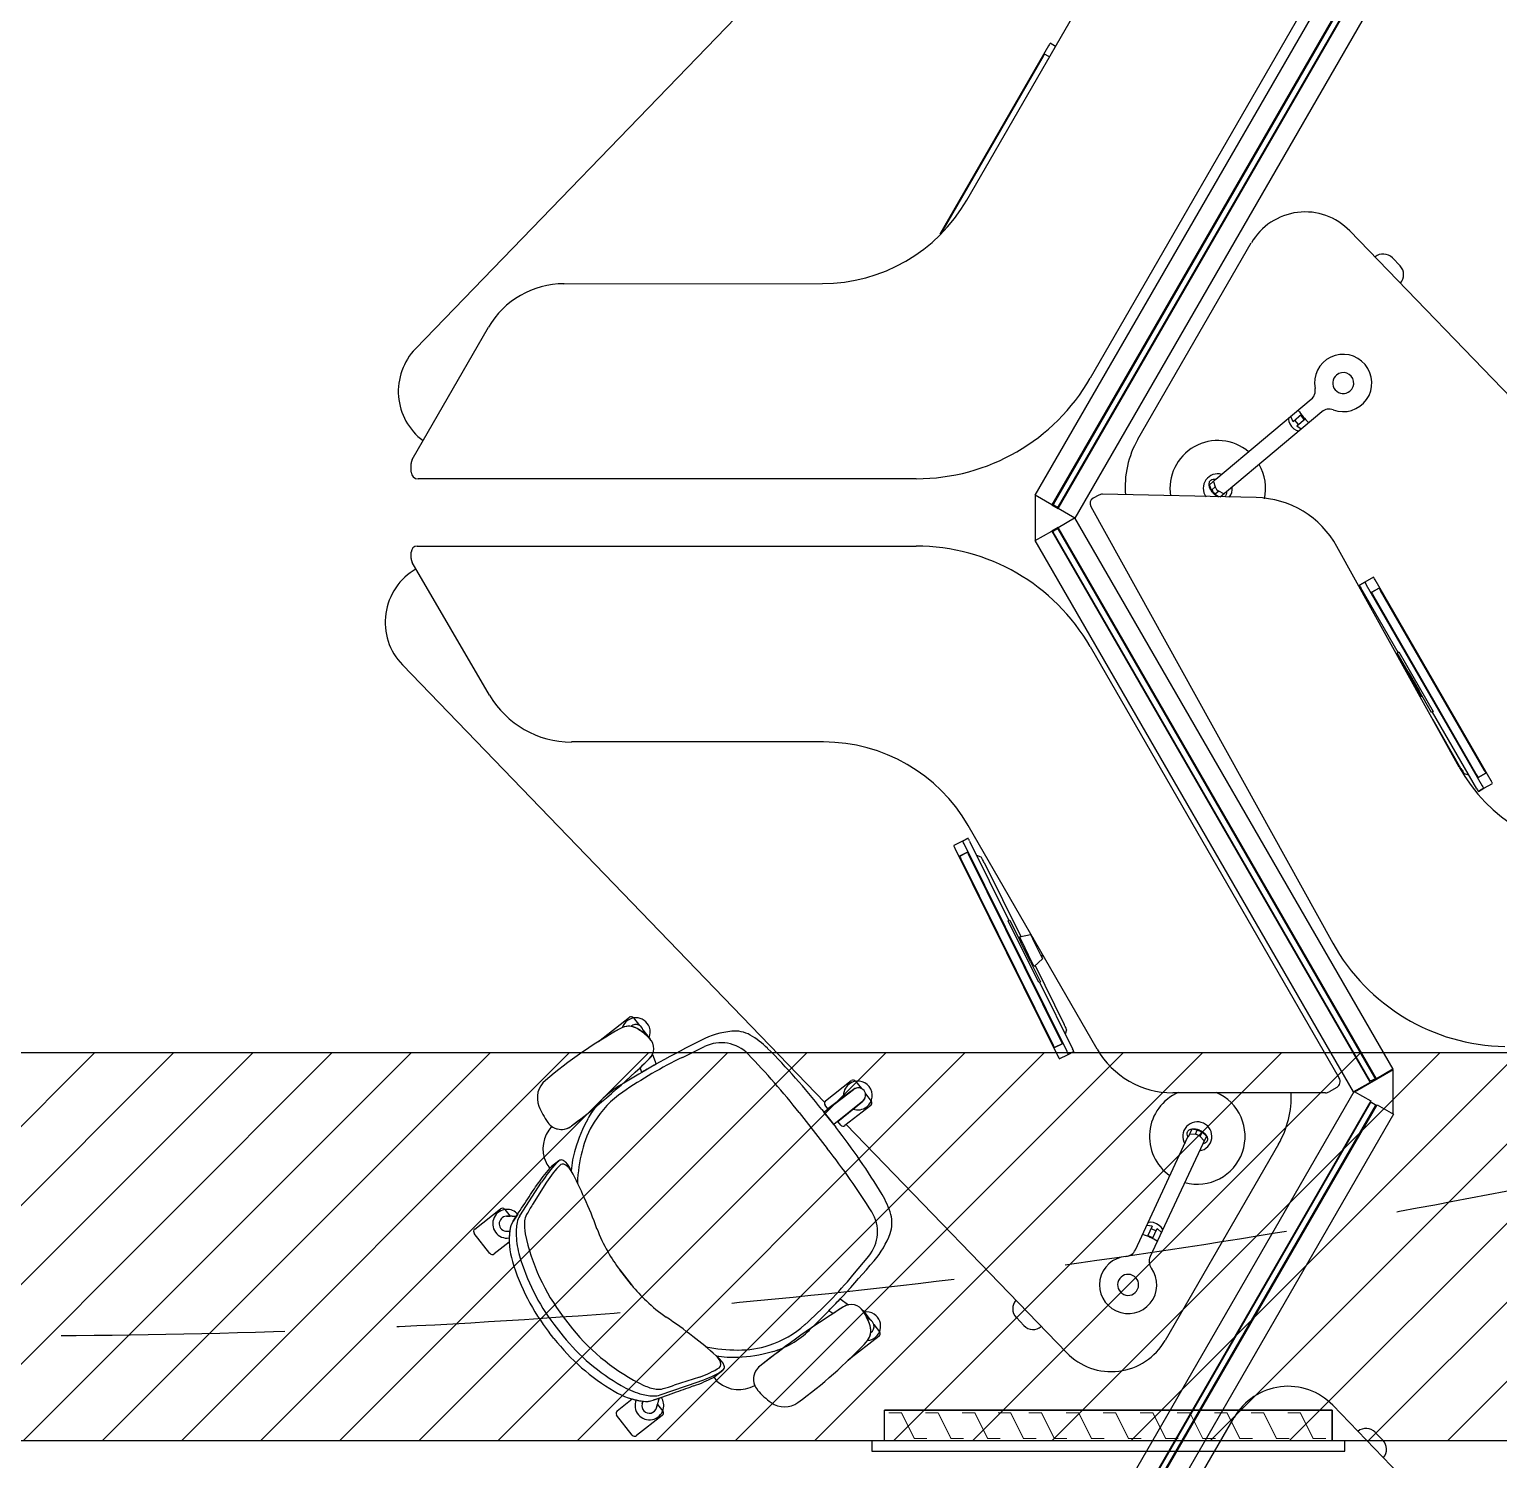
# Model space of a CAD drawing. Header units: millimetres. Extents: x 148480 to 578986, y 39883 to 155062.
# Drawn here: x 227380 to 229842, y 64283 to 66680 of the extents above; entities that cross this region are included whole.
import ezdxf

# ---------------------------------------------------------------- set-up
doc = ezdxf.new("R2010")
doc.units = ezdxf.units.MM
doc.linetypes.add('HIDDEN', pattern=[0.375, 0.25, -0.125])
for name, color, linetype in [('Flooring', 44, 'Continuous'), ('I - MODULAR', 44, 'Continuous'), ('Layer4', 6, 'Continuous'), ('M-HVAC ELLIPTICAL DUCT', 6, 'Continuous'), ('M-HVAC-GRIL', 6, 'Continuous'), ('M-HVAC-INSULATION', 8, 'Continuous'), ('M-HVAC-SUPP', 4, 'Continuous')]:
    doc.layers.add(name, color=color, linetype=linetype)
doc.layers.add('KDBS-SIDE THROW GRILLE', color=1, linetype='Continuous', lineweight=18)
doc.layers.add('M HVAC GRILLE', color=6, linetype='Continuous', lineweight=13)

# ---------------------------------------------------------------- blocks, each defined once
blk = doc.blocks.new('GFC1')
at = {"layer": 'Flooring', "color": 8, "linetype": 'HIDDEN', "ltscale": 1500}
blk.add_arc((300007.7, 78255.1), 12777.8, 229.90697, 79.60318, dxfattribs=at)
at = {"layer": 'I - MODULAR', "color": 8}
for p, q in [((301698.2, 66885), (302231.6, 67808.8)), ((302207.9, 67805.4), (301790.2, 67081.1)), ((301290.9, 67783.9), (300659.9, 67130.6)), ((302259.2, 67792.9), (301725.8, 66869)), ((302259.2, 67792.9), (301725.8, 66869)), ((301728.5, 66870.8), (302259, 67789.7)), ((302259, 67789.7), (301728.5, 66870.8)), ((301736.5, 66862.8), (302269.9, 67786.7)), ((301736.5, 66862.8), (302269.9, 67786.7)), ((302267.3, 67784.9), (301736.7, 66866)), ((302267.3, 67784.9), (301736.7, 66866)), ((302297.6, 67770.7), (301764.2, 66846.9)), ((301583.3, 67379.6), (301794.5, 67745.6)), ((301720.3, 67638.1), (301538.3, 67322.6)), ((301721.8, 67619.7), (301713.8, 67624.3)), ((301713.9, 67624.3), (301721.8, 67619.7)), ((301732, 67637.3), (301723.1, 67642.4)), ((301711.1, 67620), (301540.9, 67325)), ((301540.9, 67325), (301711.1, 67620)), ((302225.2, 67328.1), (303337.9, 66175.9)), ((301870.1, 66979), (302060.1, 67307.8)), ((302296.4, 67282.8), (302309.3, 67269.4)), ((300908.5, 67239.6), (301341.4, 67239.8)), ((300654.3, 66944.9), (300782.1, 67166.5)), ((302000.8, 66911.9), (302160.5, 67045.9)), ((302178.3, 67025), (302018.3, 66890.8)), ((302130, 67008.4), (302126.3, 67017.1)), ((302144.1, 67020.3), (302130, 67008.4)), ((302139, 67003.8), (302133, 67010.9)), ((302136.1, 67001.3), (302150.1, 67013.1)), ((302148.9, 67012.1), (302143, 67019.3)), ((302136.1, 67001.3), (302143.7, 66996.4)), ((300652.6, 66923.8), (300652.6, 66938.6)), ((301498.8, 66912.7), (300664, 66912.4)), ((301989.8, 66902.5), (302000.9, 66911.9)), ((301996.5, 66908.1), (301999.6, 66899)), ((301725.8, 66869), (301698.2, 66885)), ((301698.2, 66885), (301698.2, 66809.3)), ((301804.5, 66885.2), (301795.1, 66880)), ((302068.2, 66881.1), (301811, 66886.8)), ((301993.6, 66893.9), (301989.8, 66902.5)), ((301999.6, 66899), (301993.6, 66893.9)), ((302005.4, 66892.1), (301999.4, 66887)), ((301999.4, 66887), (302006.3, 66882.5)), ((302013.8, 66887.4), (302005.4, 66892.1)), ((302007.9, 66882.4), (302018.3, 66891.2)), ((301736.5, 66862.8), (301725.8, 66869)), ((301725.8, 66869), (301736.5, 66862.8)), ((301729.1, 66868.6), (301728.5, 66870.8)), ((301729.1, 66868.6), (301728.5, 66870.8)), ((301734.5, 66865.4), (301729.1, 66868.6)), ((301734.5, 66865.4), (301729.1, 66868.6)), ((301736.7, 66866), (301734.5, 66865.4)), ((301736.7, 66866), (301734.5, 66865.4)), ((301764.2, 66846.9), (301736.5, 66862.8)), ((301791.1, 66866.2), (302196.4, 66134.8)), ((301736.3, 66831.3), (301763.9, 66847.3)), ((301763.9, 66847.3), (302297.3, 65923.4)), ((301697.9, 66809.2), (301725.6, 66825.1)), ((302231.3, 65885.3), (301697.9, 66809.2)), ((301725.6, 66825.1), (302259, 65901.3)), ((301725.6, 66825.1), (302259, 65901.3)), ((301736.5, 66830.9), (301725.8, 66824.7)), ((301725.8, 66824.7), (301736.5, 66830.9)), ((301728.2, 66823.4), (301728.8, 66825.5)), ((301728.2, 66823.4), (301728.8, 66825.5)), ((302258.8, 65904.4), (301728.2, 66823.4)), ((302258.8, 65904.4), (301728.2, 66823.4)), ((301728.8, 66825.5), (301734.3, 66828.7)), ((301728.8, 66825.5), (301734.3, 66828.7)), ((301734.3, 66828.7), (301736.5, 66828.1)), ((301734.3, 66828.7), (301736.5, 66828.1)), ((302269.7, 65907.4), (301736.3, 66831.3)), ((302269.7, 65907.4), (301736.3, 66831.3)), ((301736.5, 66828.1), (302267, 65909.2)), ((302267, 65909.2), (301736.5, 66828.1)), ((300652.5, 66779.1), (300652.5, 66789.8)), ((300662.7, 66800), (301498.8, 66799.9)), ((302408.3, 66429.7), (302203.5, 66799.3)), ((300783.9, 66550.4), (300654.2, 66772.7)), ((302250.4, 66739.5), (302241.4, 66734.3)), ((302241.4, 66734.3), (302250.4, 66739.5)), ((302264.8, 66747.8), (302250.4, 66739.5)), ((302252.7, 66735), (302446.9, 66398.4)), ((302461.7, 66406.9), (302267.6, 66743.6)), ((302306.1, 66621.8), (302243.7, 66729.8)), ((302274.1, 66729.7), (302261.4, 66722.4)), ((302261.5, 66722.5), (302274, 66729.7)), ((302262.9, 66719.5), (302438.2, 66415.5)), ((302437.6, 66416.5), (302263.8, 66717.9)), ((302450.7, 66424), (302276.8, 66725.4)), ((302276.8, 66725.4), (302450.7, 66424)), ((302256.7, 66703.3), (302257.4, 66706.1)), ((301790.2, 66631.6), (302207.5, 65908.6)), ((302304.6, 66620.9), (302307.3, 66622.5)), ((302323, 66589), (302304.6, 66620.9)), ((302307.3, 66622.5), (302364.9, 66522.6)), ((301345.8, 65867.6), (300637.8, 66600.8)), ((302316.9, 66596), (302321.4, 66588.1)), ((302321.4, 66588.1), (302323, 66589)), ((302321.4, 66588.1), (302339.7, 66556.5)), ((302323, 66589), (302341.2, 66557.4)), ((302341.2, 66557.4), (302339.7, 66556.5)), ((302339.7, 66556.5), (302344.6, 66548)), ((302362.2, 66521), (302341.2, 66557.4)), ((302344.6, 66548), (302343, 66547.6)), ((302364.9, 66522.6), (302362.2, 66521)), ((302437.9, 66393.2), (302363.7, 66521.9)), ((302411.4, 66427.5), (302364.5, 66508.9)), ((301343.5, 66471.7), (300921, 66471.7)), ((302416.8, 66419.1), (302424.2, 66416.9)), ((302440.4, 66412.2), (302453, 66419.5)), ((302453, 66419.5), (302440.4, 66412.2)), ((302440.7, 66388.9), (302449.6, 66394.1)), ((302449.6, 66394.1), (302440.7, 66388.9)), ((302449.6, 66394.1), (302464, 66402.4)), ((301801.9, 65957), (301585.5, 66331.9)), ((301576.4, 66305.7), (301561.5, 66298.3)), ((301563.5, 66293.6), (301736, 65945.3)), ((301585.7, 66310.3), (301576.4, 66305.7)), ((301576.4, 66305.7), (301585.7, 66310.3)), ((301751.3, 65953), (301578.9, 66301.2)), ((301588.2, 66305.8), (301654.1, 66172.7)), ((301584.5, 66287), (301571.4, 66280.5)), ((301571.5, 66280.5), (301584.4, 66287)), ((301573.5, 66275.9), (301727.9, 65964)), ((301727.9, 65964), (301573.5, 66275.9)), ((301586.2, 66286.4), (301584.5, 66287)), ((301742.1, 65969.1), (301586.4, 66283.5)), ((301586.9, 66282.5), (301741.3, 65970.7)), ((301607.5, 66278.6), (301600.3, 66281.3)), ((301612.4, 66269.8), (301673.8, 66145.9)), ((301652.8, 66172.1), (301655.6, 66173.4)), ((301704, 66068.7), (301652.8, 66172.1)), ((301655.6, 66173.4), (301674.2, 66135.8)), ((301671.5, 66145.4), (301690.4, 66149.1)), ((301675.9, 66136.6), (301671.5, 66145.4)), ((301690.4, 66149.1), (301694.2, 66141.4)), ((301674.2, 66135.8), (301675.9, 66136.6)), ((301690.4, 66103.1), (301674.2, 66135.8)), ((301692, 66103.9), (301675.9, 66136.6)), ((301707, 66115.6), (301694.2, 66141.4)), ((301692, 66103.9), (301690.4, 66103.1)), ((301690.4, 66103.1), (301706.8, 66070.1)), ((301696.1, 66095.7), (301692, 66103.9)), ((301710.4, 66108.5), (301696.1, 66095.7)), ((301697.9, 66097.3), (301746.7, 65998.6)), ((301707, 66115.6), (301710.4, 66108.5)), ((301706.8, 66070.1), (301704, 66068.7)), ((301705.2, 66069.3), (301760.6, 65957.6)), ((300966.3, 65969.8), (301018, 66010.4)), ((301025.1, 66009.5), (301035, 65996.9)), ((301040.8, 65989.5), (301053, 65973.9)), ((301040.8, 65989.5), (301042.7, 65983.4)), ((301750.7, 65989.4), (301748.4, 65982.1)), ((301056.6, 65948), (301063, 65931.9)), ((301106.8, 65943.3), (301143.9, 65961.4)), ((301730.3, 65959.6), (301743.4, 65966.1)), ((301743.4, 65966), (301730.4, 65959.6)), ((301738.4, 65940.9), (301753.3, 65948.3)), ((301744, 65967.8), (301743.5, 65966.1)), ((301753.3, 65948.3), (301762.6, 65952.9)), ((301762.6, 65952.9), (301753.3, 65948.3)), ((301039, 65918.2), (301036.3, 65926.3)), ((302233.1, 65885.8), (302297.6, 65923)), ((302297.6, 65923), (302233.1, 65885.8)), ((302297.3, 65923.4), (302269.7, 65907.4)), ((302297.6, 65848.5), (302297.6, 65923)), ((301346.7, 65870.4), (301389.9, 65904.3)), ((301397.1, 65903.4), (301406.7, 65891.1)), ((302259, 65901.3), (302231.3, 65885.3)), ((302261, 65903.9), (302258.8, 65904.4)), ((302261, 65903.9), (302258.8, 65904.4)), ((302266.4, 65907), (302261, 65903.9)), ((302261, 65903.9), (302266.4, 65907)), ((302267, 65909.2), (302266.4, 65907)), ((302267, 65909.2), (302266.4, 65907)), ((301343.9, 65851.7), (301393.7, 65889.6)), ((301393.7, 65889.6), (301350.8, 65857)), ((301350.8, 65857), (301393.7, 65889.6)), ((301393.7, 65889.6), (301377, 65876.9)), ((301413.7, 65882.2), (301423.3, 65869.9)), ((301699, 64962.3), (302232.4, 65886.2)), ((302184.2, 65883.9), (301928.4, 65884)), ((302203.4, 65893), (302190.5, 65885.6)), ((302231.2, 65885.5), (302231.6, 65884.9)), ((302231.6, 65884.7), (302231.2, 65884.1)), ((302232.4, 65886.2), (302260.1, 65870.2)), ((301302.6, 65850.7), (301349.6, 65790.8)), ((301340.4, 65856.1), (301363.9, 65826.1)), ((301360.4, 65830.6), (301343.9, 65851.7)), ((301350.8, 65857), (301345.9, 65863.3)), ((301409.1, 65869.9), (301360.4, 65830.6)), ((301367.2, 65836.1), (301409.1, 65869.9)), ((301367.2, 65836.1), (301409.1, 65869.9)), ((301422.5, 65862.8), (301379.2, 65828.9)), ((301392.8, 65856.7), (301409.1, 65869.9)), ((302260.1, 65870.2), (301726.7, 64946.3)), ((302260.1, 65870.2), (301726.7, 64946.3)), ((301729.3, 64948.1), (302259.9, 65867)), ((301729.3, 64948.1), (302259.9, 65867)), ((301737.3, 64940.2), (302270.7, 65864)), ((301737.3, 64940.2), (302270.7, 65864)), ((301737.6, 64943.3), (302268.1, 65862.3)), ((302268.1, 65862.2), (301737.6, 64943.3)), ((302261.5, 65867.4), (302259.2, 65868.7)), ((302259.3, 65868.9), (302261.7, 65867.5)), ((302259.9, 65867), (302262, 65867.6)), ((302259.9, 65867), (302262, 65867.6)), ((302262, 65867.6), (302267.5, 65864.4)), ((302262, 65867.6), (302267.5, 65864.4)), ((302267.5, 65864.4), (302268.1, 65862.2)), ((302267.5, 65864.4), (302268.1, 65862.3)), ((302267.6, 65864.1), (302270, 65862.7)), ((302269.9, 65862.5), (302267.7, 65863.9)), ((302270.7, 65864), (302298.4, 65848.1)), ((301372.1, 65829.8), (301367.2, 65836.1)), ((301750.5, 65448.6), (301381.5, 65830.7)), ((302298.4, 65848.1), (301765, 64924.2)), ((301865.8, 65620.8), (301954, 65810.1)), ((301960.3, 65822.9), (301954.2, 65809.8)), ((301956.7, 65815.1), (301966.3, 65814.4)), ((301969.6, 65821.5), (301960.3, 65822.9)), ((301966.3, 65814.4), (301969.6, 65821.5)), ((301974.5, 65810.6), (301977.8, 65817.7)), ((301981.2, 65803.7), (301974.5, 65810.6)), ((301977.8, 65817.7), (301984.8, 65811.5)), ((301984.8, 65811.5), (301978.7, 65798.4)), ((301978.9, 65798.4), (301890.8, 65609.5)), ((302105.6, 65797.7), (301915.5, 65468.8)), ((300900, 65770), (300887.8, 65760.4)), ((300887.8, 65760.4), (300900, 65770)), ((300834.6, 65677.6), (300871.1, 65734.2)), ((300879.3, 65734.4), (300855.8, 65696.7)), ((300759, 65655.6), (300802.1, 65689.4)), ((300809.3, 65688.5), (300818.2, 65677.1)), ((300812.1, 65677), (300818.1, 65677.2)), ((300828.8, 65677.3), (300823.2, 65668.6)), ((300831, 65680.6), (300828.8, 65677.3)), ((300813, 65652), (300817.5, 65652.2)), ((301894, 65660.2), (301885, 65661.4)), ((301894, 65660.2), (301886.3, 65643.5)), ((301892.4, 65656.7), (301900.9, 65652.8)), ((301894.7, 65639.6), (301902.5, 65656.3)), ((301902.5, 65656.3), (301909.5, 65650)), ((300784.3, 65614.9), (300758.1, 65648.4)), ((300816.8, 65633.9), (300791.5, 65614.1)), ((301886.9, 65644.9), (301895.4, 65641)), ((301392.6, 65578.5), (301419.1, 65610.2)), ((301002.1, 65587.2), (301021.8, 65562)), ((301021.8, 65562), (301002.1, 65587.2)), ((301371.1, 65538.7), (301385.1, 65528.6)), ((300907.1, 65508.6), (300922.8, 65488.6)), ((301359.2, 65514.1), (301352.1, 65518.7)), ((301409.5, 65518.9), (301421.7, 65503.3)), ((301421.7, 65503.3), (301416.3, 65506.7)), ((301679.2, 65493.9), (301666.4, 65507.2)), ((300891.7, 65472.3), (300883.8, 65482.3)), ((300891.3, 65496.2), (300907, 65476.2)), ((301427.5, 65495.9), (301437.4, 65483.3)), ((301436.5, 65476.2), (301384.8, 65435.7)), ((301135.4, 65407.6), (301093.1, 65393.8)), ((301162.6, 65409.6), (301174.9, 65419.2)), ((301174.9, 65419.2), (301162.6, 65409.6)), ((301069.6, 65377.8), (301133.2, 65399.6)), ((300997.5, 65351.1), (301022.9, 65370.9)), ((301039.5, 65362.9), (301040.8, 65367.2)), ((301058.1, 65368.8), (301067.9, 65372.2)), ((301063.5, 65356), (301065.1, 65361.9)), ((301065.1, 65361.9), (301074.1, 65350.5)), ((301067.9, 65372.2), (301071.6, 65373.5)), ((302196.5, 65360.3), (302620.3, 64921.4)), ((301022.9, 65310.5), (300996.7, 65343.9)), ((301073.2, 65343.4), (301030, 65309.6)), ((301841.4, 65011.2), (302031.4, 65340.1)), ((302267.7, 65315), (302280.6, 65301.7))]:
    blk.add_line(p, q, dxfattribs=at)
for centre, radius, start, end in [((301341.3, 67519.2), 279.4, 270.025, 330.025), ((302150.3, 67255.7), 104.1, 44, 149.9751), ((302281, 67267.9), 21.4, 44, 129.7122), ((302293.9, 67254.6), 21.4, 318.2878, 44), ((300908.6, 67093.5), 146.1, 90.025, 150.025), ((300733.8, 67059.2), 102.9, 135.9899, 233.3376), ((302214, 67073.2), 48, 249.5027, 190.9552), ((301498.7, 67249.3), 336.5, 270.025, 330.025), ((302214.1, 67073.1), 17.6, 130, 310), ((302214.1, 67073.1), 17.6, 310, 130), ((302148.2, 67060.5), 19.1, 310, 10.9552), ((302272.3, 67121.9), 163.6, 215.2821, 224.7179), ((302190.6, 67010.4), 19.1, 69.5027, 130), ((302007.5, 66899.5), 158.8, 149.9751, 184.9816), ((302003.9, 66896.7), 80.1, 49.8086, 189.0285), ((300665.3, 66938.6), 12.7, 150.025, 180.025), ((302003.9, 66896.7), 80.1, 347.1954, 30.0682), ((300664, 66923.8), 11.4, 180.025, 270.025), ((302003.9, 66896.7), 24.4, 74.0116, 215.1565), ((301810.7, 66874.1), 12.7, 88.7318, 118.9949), ((302003.9, 66896.7), 9.73, 192.4037, 247.5963), ((302011.6, 66903.2), 12.7, 199.2527, 240.7473), ((302003.9, 66896.7), 24.4, 322.1784, 5.5062), ((301800, 66871.1), 10.2, 118.9949, 208.9949), ((302064.7, 66722.4), 158.8, 28.9949, 88.7318), ((300662.7, 66789.8), 10.2, 89.9949, 179.9949), ((301498.7, 66463.4), 336.5, 29.9949, 89.9949), ((300711.8, 66672.3), 102.9, 119.7757, 224), ((300665.2, 66779.1), 12.7, 179.9949, 210.2581), ((300921, 66630.4), 158.8, 210.2581, 269.9949), ((301343.5, 66192.3), 279.4, 29.9949, 89.9949), ((302652.7, 66565.2), 279.4, 208.9949, 268.9949), ((301697.6, 66143.1), 3.81, 161.3432, 206.3432), ((302490.8, 66298), 336.5, 208.9949, 268.9949), ((301710.4, 66117.3), 3.81, 206.3432, 281.3432), ((301029, 65985.5), 24.1, 20.0803, 161.0063), ((301021.1, 66006.4), 5.08, 38.0803, 128.0803), ((301028.8, 65986.1), 12.5, 60.195, 132.8337), ((301028.8, 65986.1), 12.5, 15.9656, 60.195), ((301028.8, 65986.1), 12.5, 15.9656, 60.195), ((301402.5, 65280.8), 815.5, 119.3195, 130.0817), ((301402.5, 65280.8), 815.5, 119.3195, 122.3384), ((301916, 64415), 1740.3, 116.5293, 121.7555), ((301016.8, 65967.5), 27.9, 59.08, 119.3195), ((301016.8, 65967.5), 27.9, 59.08, 119.3195), ((301016.8, 65967.5), 27.9, 59.08, 112.342), ((300979, 65904.3), 101.6, 44.8075, 59.08), ((300979, 65904.3), 101.6, 43.2329, 59.08), ((300979, 65904.3), 101.6, 44.0134, 59.08), ((301029, 65985.5), 24.1, 336.5132, 20.0803), ((301034.7, 65958.1), 24.1, 314.1835, 44.0134), ((301206.3, 65836.6), 151.5, 96.3798, 116.5293), ((301195.2, 65936.6), 50.8, 60.0929, 96.3798), ((301150.4, 65858.9), 140.5, 45.1037, 60.0929), ((301034.7, 65958.1), 24.1, 314.1835, 335.0812), ((301171.7, 65904.3), 63.5, 44.1548, 115.9515), ((300338.6, 65095.4), 1224.6, 38.0803, 44.1548), ((300461.8, 65167.7), 1116.2, 38.0803, 45.1037), ((301928.4, 66030), 146.1, 209.9949, 269.9949), ((300025.1, 66996.9), 1472.6, 307.4818, 314.1835), ((301443.2, 65252), 768.8, 115.9515, 124.5806), ((300025.1, 66996.9), 1472.6, 313.3655, 314.1835), ((301916, 64415), 1740.3, 119.3516, 120.2606), ((300901.9, 65875.6), 38.1, 130.0817, 201.9255), ((301400.9, 65879.4), 24.1, 128.0803, 185.9739), ((301400.9, 65879.4), 24.1, 308.0803, 128.0803), ((301393.1, 65900.3), 5.08, 38.0803, 128.0803), ((302197.6, 65902.9), 11.4, 299.9949, 29.9949), ((301077.4, 65769.9), 147, 121.7555, 150.983), ((301103.1, 65745.4), 169.6, 124.5806, 148.1533), ((301401.4, 65879.8), 12.5, 308.0803, 128.0803), ((301401.4, 65879.8), 12.5, 308.0803, 128.0803), ((301401.4, 65879.8), 12.5, 64.793, 128.0803), ((301401.5, 65879.4), 12.8, 65.6407, 127.2326), ((301401.4, 65879.8), 12.5, 308.0803, 11.3676), ((301401.1, 65879.9), 12.8, 308.928, 10.5199), ((301969.6, 65810.8), 80.1, 113.404, 235.0682), ((301969.6, 65810.8), 80.1, 254.8086, 66.828), ((301968.1, 65877.1), 158.8, 329.9751, 2.4916), ((302184.2, 65896.6), 12.7, 269.9949, 299.9949), ((300987.5, 65910.1), 130.3, 201.9255, 215.6167), ((300025.1, 66996.9), 1472.6, 307.4818, 309.4894), ((301077.4, 65769.9), 147, 141.9861, 150.983), ((301349.9, 65866.4), 5.08, 128.0803, 218.0803), ((301400.9, 65879.4), 24.1, 250.1866, 308.0803), ((301419.3, 65866.8), 5.08, 308.0803, 38.0803), ((300928, 65790.4), 54.7, 136.9374, 205.1137), ((300904.3, 65850.4), 27.9, 215.6167, 307.4818), ((300904.3, 65850.4), 27.9, 234.4212, 307.4818), ((301172.4, 65717.2), 255.5, 150.983, 163.6403), ((301172.4, 65717.2), 255.5, 150.983, 163.6403), ((301099.3, 65747.7), 165.1, 148.1533, 166.4634), ((300485.3, 65137.7), 1116.2, 31.0568, 38.0803), ((301376.1, 65832.9), 5.08, 218.0803, 308.0803), ((301969.6, 65810.8), 24.4, 279.0116, 210.5062), ((301965.3, 65801.7), 12.7, 44.2527, 85.7473), ((301969.6, 65810.8), 9.73, 37.4037, 92.5963), ((301089.2, 65741.6), 168.9, 163.6403, 176.0778), ((301089.2, 65741.6), 168.9, 163.6403, 176.0778), ((301227.2, 65716.9), 296.7, 166.4634, 176.8997), ((300385.6, 65035.5), 1224.6, 32.0058, 38.0803), ((301082, 65582.5), 263.8, 138.5091, 146.2278), ((301083.2, 65597.3), 252.4, 137.8137, 147.1809), ((300901.3, 65777.8), 25.2, 205.1137, 231.0468), ((301021.1, 65643.2), 168.6, 134.4354, 147.236), ((300903.5, 65740.4), 25.4, 128.0803, 138.5091), ((300903.5, 65740.4), 25.4, 128.0803, 135.348), ((300904, 65765), 6.35, 70.5729, 128.0803), ((300904, 65765), 6.35, 70.5729, 128.0803), ((300901.5, 65758), 13.7, 43.3423, 70.5729), ((300901.5, 65758), 13.7, 43.3423, 70.5729), ((300877, 65734.9), 47.4, 22.6655, 43.3423), ((300877, 65734.9), 47.4, 22.6655, 43.3423), ((300893.4, 65736.6), 31.9, 31.2446, 45.8498), ((300223.7, 65385.6), 788, 24.1062, 27.8008), ((300223.7, 65385.6), 788, 24.1062, 27.8008), ((300223.7, 65385.6), 788, 20.0882, 24.1062), ((300223.7, 65385.6), 788, 20.0882, 24.1062), ((301321.1, 65641.1), 140.5, 16.0676, 31.0568), ((300813.1, 65664.5), 24.1, 92.0803, 278.6217), ((300812.5, 65664.5), 12.5, 92.0803, 272.0803), ((300812.5, 65664.5), 12.5, 92.0803, 272.0803), ((300812.5, 65664.5), 12.5, 92.0803, 272.0803), ((300812.5, 65664.5), 12.5, 92.0803, 272.0803), ((300805.3, 65685.4), 5.08, 38.0803, 128.0803), ((300820.3, 65449.3), 227.8, 89.5837, 92.0803), ((300820.3, 65449.3), 227.8, 89.5837, 92.0803), ((300820.3, 65449.3), 227.8, 90.542, 92.0803), ((300813.1, 65664.5), 24.1, 42.051, 92.0803), ((300822.7, 65778.7), 101.6, 269.5837, 273.4342), ((300822.7, 65778.7), 101.6, 269.5837, 273.4342), ((300862.3, 65659.8), 33, 147.1809, 167.6379), ((300870.3, 65666.2), 28, 150.7863, 173.9789), ((301207.1, 65477.8), 413.9, 148.0803, 150.7863), ((301370.3, 65650.9), 63.5, 320.2091, 32.0058), ((301407.3, 65665.9), 50.8, 339.7808, 16.0676), ((300762.1, 65651.6), 5.08, 128.0803, 218.0803), ((300804.7, 65879.7), 227.8, 272.0803, 273.2085), ((300804.7, 65879.7), 227.8, 272.0803, 273.2099), ((300804.7, 65879.7), 227.8, 272.0803, 273.2085), ((300945.5, 65638.4), 128.8, 173.4994, 196.6611), ((300945.5, 65638.4), 128.8, 173.8276, 178.9622), ((300945.5, 65638.4), 128.8, 173.8276, 181.9895), ((300853.5, 65648.9), 36.1, 146.8894, 174.667), ((300853.5, 65648.9), 36.1, 146.8894, 173.4994), ((300911.2, 65649.1), 83, 167.6379, 183.4027), ((300911.7, 65661.8), 69.6, 173.9789, 191.9414), ((301184.2, 65736.9), 234.7, 200.0882, 210.5124), ((301184.2, 65736.9), 234.7, 200.0882, 210.5124), ((300982.1, 65653.3), 154, 183.4027, 196.0111), ((301184.1, 65719.4), 348, 191.9414, 217.2778), ((301312.8, 65700.7), 151.5, 319.6312, 339.7808), ((301821.5, 65493.3), 163.6, 60.2821, 69.7179), ((300788.3, 65618.1), 5.08, 218.0803, 308.0803), ((301169.8, 65707.1), 349.3, 196.0111, 217.1398), ((301176.8, 65724.1), 221.9, 208.6429, 218.0803), ((301176.8, 65724.1), 221.9, 208.6429, 218.0803), ((300102.3, 66729.8), 1740.3, 314.405, 319.6312), ((301853.8, 65562), 48, 94.5027, 35.9552), ((301848.5, 65628.9), 19.1, 274.5027, 335), ((301908, 65601.4), 19.1, 155, 215.9552), ((301168.1, 65705), 361.1, 196.6611, 218.0803), ((300801.9, 66070.5), 768.8, 311.5799, 320.2091), ((301853.7, 65562.1), 17.6, 335, 155), ((301196.5, 65698.9), 221.9, 218.0803, 227.5177), ((301196.5, 65698.9), 221.9, 218.0803, 227.5177), ((301853.7, 65562.1), 17.6, 155, 335), ((301210.7, 65703), 234.7, 225.6482, 236.0724), ((301210.7, 65703), 234.7, 225.6482, 236.0724), ((300102.3, 66729.8), 1740.3, 315.9, 316.8089), ((301389.8, 65504.9), 24.1, 32.1472, 121.977), ((301389.8, 65504.9), 24.1, 101.0794, 121.977), ((301681.7, 65522.1), 21.4, 138.2878, 224), ((300639.9, 64854.4), 788, 52.0544, 56.0724), ((300639.9, 64854.4), 788, 52.0544, 56.0724), ((302156.9, 64276.2), 1472.6, 121.977, 128.6788), ((302156.9, 64276.2), 1472.6, 121.977, 122.7951), ((301324.2, 65463.7), 101.6, 17.0806, 32.9276), ((301324.2, 65463.7), 101.6, 17.0806, 32.1472), ((301415, 65492.8), 24.1, 56.0803, 99.6473), ((301324.2, 65463.7), 101.6, 17.0806, 31.353), ((301415, 65492.8), 24.1, 275.1542, 56.0803), ((301193.7, 65707.1), 348, 218.8827, 244.2192), ((301199.6, 65622.3), 169.6, 288.0072, 311.5799), ((301217.2, 65591.5), 147, 285.1775, 314.405), ((301394.6, 65485.4), 27.9, 316.8411, 17.0806), ((301394.6, 65485.4), 27.9, 316.8411, 17.0806), ((301394.6, 65485.4), 27.9, 323.8186, 17.0806), ((301415.5, 65492.5), 12.5, 15.9656, 60.195), ((301415.5, 65492.5), 12.5, 15.9656, 60.195), ((301415.5, 65492.5), 12.5, 303.3268, 15.9656), ((301433.4, 65480.2), 5.08, 308.0803, 38.0803), ((301694.6, 65508.7), 21.4, 224, 309.7122), ((301175.9, 65695), 361.1, 218.0803, 239.4994), ((301178.4, 65696.2), 349.3, 219.0208, 240.1494), ((300639.9, 64854.4), 788, 48.3597, 52.0544), ((300639.9, 64854.4), 788, 48.3597, 52.0544), ((301201.6, 65749.6), 296.7, 259.2609, 269.6972), ((301201, 65618), 165.1, 269.6972, 288.0072), ((302156.9, 64276.2), 1472.6, 126.6711, 128.6788), ((301217.2, 65591.5), 147, 285.1775, 294.1744), ((300820.1, 66024.1), 815.5, 306.0788, 316.8411), ((300820.1, 66024.1), 815.5, 313.8222, 316.8411), ((301825.4, 65520.9), 104.1, 224, 329.9751), ((301192.6, 65609.7), 168.9, 260.0827, 272.5203), ((301135.3, 65405.2), 47.4, 32.8182, 53.495), ((301135.3, 65405.2), 47.4, 32.8182, 53.495), ((301192.6, 65609.7), 168.9, 260.0827, 272.5203), ((301140.9, 65420.8), 31.9, 30.3107, 44.916), ((301163.6, 65423.5), 13.7, 5.5877, 32.8182), ((301163.6, 65423.5), 13.7, 5.5877, 32.8182), ((301188.8, 65696.3), 255.5, 272.5203, 285.1775), ((301188.8, 65696.3), 255.5, 272.5203, 285.1775), ((301036.4, 65640.8), 263.8, 289.9328, 297.6514), ((301051.1, 65638.3), 252.4, 288.9797, 298.3468), ((301080.7, 65567), 168.6, 288.9245, 301.7251), ((301147, 65429.6), 25.4, 297.6514, 308.0803), ((301147, 65429.6), 25.4, 300.8126, 308.0803), ((301182.8, 65418.5), 25.2, 205.1137, 231.0468), ((301170.9, 65424.2), 6.35, 308.0803, 5.5877), ((301170.9, 65424.2), 6.35, 308.0803, 5.5877), ((301254, 65404.1), 27.9, 128.6788, 201.7393), ((301254, 65404.1), 27.9, 128.6788, 220.5439), ((301058, 65494.8), 128.8, 239.4994, 262.6611), ((301081.2, 65526.8), 154, 240.1494, 252.7579), ((301072.7, 65456.4), 69.6, 244.2192, 262.1816), ((301067, 65415.2), 28, 262.1816, 285.3742), ((300964.7, 65787.3), 413.9, 285.3742, 288.0803), ((301201.4, 65441.4), 54.7, 231.0468, 299.2232), ((301331.8, 65470.6), 130.3, 220.5439, 234.235), ((302121.6, 65288), 104.1, 44, 149.9751), ((301058, 65494.8), 128.8, 254.1711, 262.333), ((301051.7, 65360), 24.1, 157.5388, 344.0803), ((301058, 65494.8), 128.8, 257.1983, 262.333), ((301060.1, 65459), 83, 252.7579, 268.5226), ((301051.5, 65359.5), 12.5, 164.0803, 344.0803), ((301051.5, 65359.5), 12.5, 164.0803, 344.0803), ((301051.5, 65359.5), 12.5, 164.0803, 344.0803), ((301051.5, 65359.5), 12.5, 164.0803, 344.0803), ((301258.6, 65300.4), 227.8, 162.952, 164.0803), ((301258.6, 65300.4), 227.8, 162.9507, 164.0803), ((301258.6, 65300.4), 227.8, 162.952, 164.0803), ((301046.1, 65402.9), 36.1, 261.4935, 289.2712), ((301046.1, 65402.9), 36.1, 262.6611, 289.2712), ((301058.9, 65408.9), 33, 268.5226, 288.9797), ((300844.5, 65418.5), 227.8, 344.0803, 346.5769), ((300844.5, 65418.5), 227.8, 344.0803, 346.5769), ((300844.5, 65418.5), 227.8, 344.0803, 345.6185), ((301164.9, 65342.1), 101.6, 162.7264, 166.5769), ((301164.9, 65342.1), 101.6, 162.7264, 166.5769), ((301051.7, 65360), 24.1, 344.0803, 34.1096), ((301277.9, 65395.8), 38.1, 234.235, 306.0788), ((301000.7, 65347.1), 5.08, 128.0803, 218.0803), ((301070.1, 65347.4), 5.08, 308.0803, 38.0803), ((301026.9, 65313.6), 5.08, 218.0803, 308.0803), ((302252.3, 65300.2), 21.4, 44, 129.7122), ((302265.2, 65286.8), 21.4, 318.2878, 44)]:
    blk.add_arc(centre, radius, start, end, dxfattribs=at)
for centre, major_axis, ratio, start_param, end_param in [((301711.3, 67619.9), (-2.54, -4.4), 0.052336, 3.141593, 4.712389), ((301712.1, 67621.3), (-1.71, -2.96), 0.052336, 3.141593, 3.926991), ((301720.6, 67638), (2.54, 4.4), 0.052336, 0.261799, 1.570796), ((302131.9, 67004), (8.8, -10.5), 0.400548, 3.141593, 6.283185), ((302252.9, 66735.1), (2.54, -4.4), 0.052336, 3.141593, 4.712389), ((302267.3, 66743.4), (2.54, -4.4), 0.052336, 1.570796, 2.879793), ((302244, 66729.9), (2.54, -4.4), 0.052336, 3.141593, 4.712389), ((302264, 66718.1), (2.54, -4.4), 0.052336, 3.141593, 3.665191), ((302263, 66719.5), (1.66, -2.87), 0.052336, 3.141593, 4.712389), ((302276.6, 66725.3), (-2.54, 4.4), 0.052336, 4.712389, 6.283185), ((302275.7, 66726.9), (1.63, -2.83), 0.052336, 2.356194, 3.141593), ((302411.8, 66427.8), (-5.03, 8.72), 0.052336, 1.570796, 3.141593), ((302437.9, 66416.6), (2.54, -4.4), 0.052336, 4.712389, 4.974188), ((302438.4, 66415.6), (1.98, -3.43), 0.052336, 4.712389, 6.283185), ((302450.4, 66423.9), (-2.54, 4.4), 0.052336, 3.141593, 4.712389), ((302451.3, 66422.5), (-1.71, 2.96), 0.052336, 3.141593, 3.926991), ((302438.1, 66393.3), (-2.54, 4.4), 0.052336, 1.570796, 3.141593), ((302447.1, 66398.5), (-2.54, 4.4), 0.052336, 1.570796, 3.141593), ((302461.5, 66406.8), (2.54, -4.4), 0.052336, 0.261799, 1.570796), ((301563.7, 66293.7), (-2.25, 4.55), 0.052336, 0.261799, 1.570796), ((301578.6, 66301.1), (2.25, -4.55), 0.052336, 1.570796, 3.141593), ((301587.9, 66305.7), (2.25, -4.55), 0.052336, 1.570796, 3.141593), ((301572.9, 66277.4), (1.52, -3.06), 0.052336, 3.141593, 3.926991), ((301573.7, 66276), (2.25, -4.55), 0.052336, 3.141593, 4.712389), ((301586.3, 66283.4), (-1.76, 3.55), 0.052336, 4.712389, 6.283185), ((301612, 66269.6), (4.47, -9.03), 0.052336, 1.570796, 3.141593), ((301746.2, 65998.4), (-4.46, 9), 0.052336, 3.141593, 4.712389), ((301728.1, 65964.1), (2.25, -4.55), 0.052336, 4.712389, 6.283185), ((301728.8, 65962.5), (-1.45, 2.93), 0.052336, 2.356194, 3.141593), ((301742, 65969), (-1.47, 2.97), 0.052336, 3.141593, 4.712389), ((301741.1, 65970.6), (-2.25, 4.55), 0.052336, 3.141593, 3.665191), ((301751.1, 65952.8), (-2.25, 4.55), 0.052336, 3.141593, 4.712389), ((301760.4, 65957.4), (-2.25, 4.55), 0.052336, 3.141593, 4.712389), ((301736.2, 65945.5), (-2.25, 4.55), 0.052336, 1.570796, 2.879793), ((300964.6, 65614.1), (-60.3, 150.2), 0.166302, 5.953151, 6.338896), ((301898.9, 65659.5), (-12.4, 5.8), 0.400548, 3.141593, 6.283185), ((301039, 65519.2), (131.4, -94.5), 0.166302, 6.227475, 6.61322)]:
    blk.add_ellipse(centre, major_axis=major_axis, ratio=ratio, start_param=start_param, end_param=end_param, dxfattribs=at)
blk.add_open_spline([(302004.5, 66882.4), (302003.1, 66883), (301999.9, 66884.9), (301995.1, 66889.3), (301991.2, 66895.4), (301989.2, 66901.6), (301989.5, 66907.1), (301991.1, 66909.6), (301992.3, 66910.6)], degree=3, knots=[-0.7148942, -0.7148942, -0.7148942, -0.7148942, -0.625, -0.5, -0.375, -0.25, -0.125, 0, 0, 0, 0], dxfattribs=at)
for points in [[(301992.3, 66910.6), (301993.3, 66911.5), (301995.8, 66912.6), (301999.1, 66912.3), (302000.8, 66911.9)], [(302018.3, 66890.8), (302018.5, 66889.1), (302018.1, 66885.9), (302016.6, 66883.7), (302015.6, 66882.8)], [(301954, 65810.1), (301953.2, 65811.6), (301952.2, 65814.6), (301952.6, 65817.3), (301953.2, 65818.5)], [(301953.2, 65818.5), (301953.8, 65819.8), (301955.9, 65822.1), (301961.1, 65823.7), (301967.6, 65823.4), (301974.5, 65821.2), (301980.5, 65817.4), (301985, 65812.6), (301987, 65807.5), (301986.7, 65804.5), (301986, 65803.2)], [(301986, 65803.2), (301985.5, 65801.9), (301983.6, 65799.9), (301980.6, 65798.7), (301978.9, 65798.4)], [(300823.2, 65668.6), (300831.3, 65681.1), (300846.1, 65703.7), (300857.7, 65721.4), (300862.8, 65729.1)], [(301126.3, 65392.8), (301117.6, 65389.7), (301097.6, 65382.6), (301072.2, 65373.7), (301058.1, 65368.8)]]:
    blk.add_open_spline(points, degree=3, dxfattribs=at)
blk = doc.blocks.new('RAAAA')
at = {"linetype": 'Continuous', "ltscale": 1000}
for points in [[(363.4, 0, 0), (363.4, 0, 0), (363.7, -0.1, 0), (364.2, -0.1, 0), (364.8, -0.3, 0), (365.6, -0.4, 0), (366.7, -0.6, 0), (367.9, -0.8, 0), (369.2, -1, 0), (370.8, -1.3, 0), (372.5, -1.6, 0), (374.5, -1.9, 0), (376.6, -2.3, 0), (378.9, -2.7, 0), (381.4, -3.1, 0), (384, -3.6, 0), (386.9, -4.1, 0), (389.9, -4.6, 0), (393.2, -5.2, 0), (396.6, -5.8, 0), (400.1, -6.4, 0), (403.9, -7, 0), (407.9, -7.7, 0), (412, -8.4, 0), (416.3, -9.2, 0), (420.8, -10, 0), (420.8, -10, 0), (425.5, -10.6, 0), (430.1, -11.1, 0), (434.8, -11.4, 0), (439.5, -11.5, 0), (444.2, -11.3, 0), (449, -10.9, 0), (453.8, -10.4, 0), (458.7, -9.6, 0), (463.6, -8.6, 0), (468.5, -7.4, 0), (473.4, -5.9, 0), (478.4, -4.3, 0), (483.4, -2.5, 0), (488.4, -0.4, 0), (493.5, 1.9, 0), (498.6, 4.3, 0), (503.8, 7, 0), (508.9, 9.9, 0), (514.1, 13, 0), (519.4, 16.3, 0), (524.6, 19.9, 0), (529.9, 23.6, 0), (535.3, 27.6, 0), (540.6, 31.7, 0), (546.1, 36.1, 0), (546.1, 36.1, 0), (551.5, 40.4, 0), (557, 44.3, 0), (562.6, 47.8, 0), (568.3, 51, 0), (574, 53.7, 0), (579.8, 56.1, 0), (585.6, 58.1, 0), (591.5, 59.7, 0), (597.5, 60.9, 0), (603.6, 61.8, 0), (609.7, 62.2, 0), (615.9, 62.3, 0), (622.1, 62, 0), (628.4, 61.3, 0), (634.8, 60.2, 0), (641.3, 58.7, 0), (647.8, 56.9, 0), (654.4, 54.7, 0), (661, 52, 0), (667.8, 49.1, 0), (674.5, 45.7, 0), (681.4, 41.9, 0), (688.3, 37.8, 0), (695.3, 33.2, 0), (702.3, 28.3, 0), (702.3, 28.3, 0), (709.3, 23.3, 0), (716, 18.5, 0), (722.3, 13.9, 0), (728.4, 9.5, 0), (734.2, 5.3, 0), (739.8, 1.4, 0), (745, -2.4, 0), (750, -6, 0), (754.6, -9.4, 0), (759, -12.5, 0), (763.1, -15.5, 0), (767, -18.3, 0), (770.5, -20.8, 0), (773.8, -23.2, 0), (776.7, -25.3, 0), (779.4, -27.2, 0), (781.8, -29, 0), (784, -30.5, 0), (785.8, -31.8, 0), (787.4, -33, 0), (788.6, -33.9, 0), (789.6, -34.6, 0), (790.3, -35.1, 0), (790.8, -35.4, 0), (790.9, -35.5, 0)], [(363.4, 0, 0), (363.4, 0, 0), (363.7, -0.2, 0), (364.2, -0.4, 0), (364.8, -0.7, 0), (365.6, -1.1, 0), (366.7, -1.6, 0), (367.9, -2.2, 0), (369.2, -2.9, 0), (370.8, -3.7, 0), (372.5, -4.5, 0), (374.5, -5.5, 0), (376.6, -6.5, 0), (378.9, -7.6, 0), (381.4, -8.8, 0), (384, -10.1, 0), (386.9, -11.5, 0), (389.9, -13, 0), (393.2, -14.6, 0), (396.6, -16.3, 0), (400.1, -18, 0), (403.9, -19.9, 0), (407.9, -21.8, 0), (412, -23.9, 0), (416.3, -26, 0), (420.8, -28.2, 0), (420.8, -28.2, 0), (425.5, -30.3, 0), (430.1, -32.2, 0), (434.8, -33.7, 0), (439.5, -35, 0), (444.2, -36.1, 0), (449, -36.9, 0), (453.8, -37.4, 0), (458.7, -37.6, 0), (463.6, -37.6, 0), (468.5, -37.3, 0), (473.4, -36.7, 0), (478.4, -35.8, 0), (483.4, -34.7, 0), (488.4, -33.3, 0), (493.5, -31.7, 0), (498.6, -29.8, 0), (503.8, -27.6, 0), (508.9, -25.1, 0), (514.1, -22.4, 0), (519.4, -19.4, 0), (524.6, -16.1, 0), (529.9, -12.6, 0), (535.3, -8.8, 0), (540.6, -4.7, 0), (546.1, -0.3, 0), (546.1, -0.3, 0), (551.5, 4, 0), (557, 8, 0), (562.6, 11.6, 0), (568.3, 15, 0), (574, 18, 0), (579.8, 20.7, 0), (585.6, 23.1, 0), (591.5, 25.1, 0), (597.5, 26.8, 0), (603.6, 28.2, 0), (609.7, 29.3, 0), (615.9, 30, 0), (622.1, 30.5, 0), (628.4, 30.5, 0), (634.8, 30.3, 0), (641.3, 29.8, 0), (647.8, 28.9, 0), (654.4, 27.7, 0), (661, 26.1, 0), (667.8, 24.3, 0), (674.5, 22.1, 0), (681.4, 19.6, 0), (688.3, 16.7, 0), (695.3, 13.6, 0), (702.3, 10.1, 0), (702.3, 10.1, 0), (709.3, 6.5, 0), (716, 3.1, 0), (722.3, -0.2, 0), (728.4, -3.3, 0), (734.2, -6.3, 0), (739.8, -9.2, 0), (745, -11.9, 0), (750, -14.4, 0), (754.6, -16.8, 0), (759, -19.1, 0), (763.1, -21.2, 0), (767, -23.2, 0), (770.5, -25, 0), (773.8, -26.7, 0), (776.7, -28.2, 0), (779.4, -29.6, 0), (781.8, -30.8, 0), (784, -31.9, 0), (785.8, -32.9, 0), (787.4, -33.7, 0), (788.6, -34.3, 0), (789.6, -34.9, 0), (790.3, -35.2, 0), (790.8, -35.4, 0), (790.9, -35.5, 0)]]:
    blk.add_polyline3d(points, dxfattribs=at)
blk.add_solid([(373.4, 101.3), (0, 0), (373.4, -101.3)], dxfattribs=at)
blk = doc.blocks.new('600X200 SIDE THROW GRILLE')
at = {"layer": 'M-HVAC-GRIL', "linetype": 'ByBlock'}
blk.add_lwpolyline([(375, -5), (396.4, -5), (396.4, 12.1), (-396.4, 12.1), (-396.4, -5), (-375, -5), (375, -5), (375, -56.4), (-375, -56.4), (-375, -5), (-375, -56.4), (375, -56.4), (375, -56.4)], dxfattribs=at)
at = {"layer": 'M-HVAC-GRIL', "lineweight": 0, "const_width": 1.71}
for points in [[(-364.6, -8.9), (-343.2, -8.9), (-321.8, -51.7), (-300.3, -51.7)], [(-303.2, -8.9), (-281.8, -8.9), (-260.3, -51.7), (-238.9, -51.7)], [(-241.8, -8.9), (-220.3, -8.9), (-198.9, -51.7), (-177.5, -51.7)], [(-179.6, -8.9), (-158.2, -8.9), (-136.8, -51.7), (-115.3, -51.7)], [(-117.5, -8.9), (-96, -8.9), (-74.6, -51.7), (-53.2, -51.7)], [(-55.3, -8.9), (-33.9, -8.9), (-12.5, -51.7), (9, -51.7)], [(6.8, -8.9), (28.2, -8.9), (49.7, -51.7), (71.1, -51.7)], [(69, -8.9), (90.4, -8.9), (111.8, -51.7), (133.2, -51.7)], [(120.6, -8.9), (142.1, -8.9), (163.5, -51.7), (184.9, -51.7)], [(180.8, -8.9), (202.2, -8.9), (223.6, -51.7), (245.1, -51.7)], [(242.2, -8.9), (263.6, -8.9), (285.1, -51.7), (306.5, -51.7)], [(303.6, -8.9), (325.1, -8.9), (346.5, -51.7), (367.9, -51.7)]]:
    blk.add_lwpolyline(points, dxfattribs=at)
at = {"layer": 'M-HVAC-SUPP'}
for p, xscale, yscale, zscale, rotation in [((-198.5, 355.3), -0.3839999997941415, 0.3839999997941436, 0.3839999997941436, 90.2028781887322), ((205.5, 355.3), 0.3839999997941415, 0.3839999997941415, 0.3839999997941415, 269.7971218112675)]:
    blk.add_blockref('RAAAA', p, dxfattribs=dict(at, xscale=xscale, yscale=yscale, zscale=zscale, rotation=rotation))
blk = doc.blocks.new('jyfhg')
at = {"layer": 'KDBS-SIDE THROW GRILLE', "xscale": -1, "rotation": 90.00000000000006}
blk.add_blockref('600X200 SIDE THROW GRILLE', (-100, -325), dxfattribs=at)

msp = doc.modelspace()

# ---------------------------------------------------------------- block references
at = {"layer": 'Layer4', "linetype": 'Continuous', "rotation": 360}
msp.add_blockref('GFC1', (-72632.4, -986), dxfattribs=at)

# ---------------------------------------------------------------- next in the draw order: hatches: boundary and pattern name
at = {"layer": 'M-HVAC-INSULATION'}
h = msp.add_hatch(dxfattribs=at)
h.set_pattern_fill('ANSI31', color=26, scale=750, angle=180, style=0)
h.set_pattern_definition([(225, (811127.6, 15256.2), (66.29126, -66.29126), [])])
h.paths.add_polyline_path([(223882.9, 64964.8), (223882.9, 64314.8), (230020.6, 64314.8), (230020.6, 64964.8)])

# ---------------------------------------------------------------- next in the draw order: linework, layer by layer
at = {"layer": 'M-HVAC ELLIPTICAL DUCT', "linetype": 'Continuous'}
for p, q in [((230020.6, 64964.8), (223882.9, 64964.8)), ((230020.6, 64314.8), (223882.9, 64314.8))]:
    msp.add_line(p, q, dxfattribs=at)

# ---------------------------------------------------------------- next in the draw order: block references
at = {"layer": 'M HVAC GRILLE', "color": 0, "xscale": -1, "rotation": 269.9999999999999}
msp.add_blockref('jyfhg', (229513.1, 64409.8), dxfattribs=at)

doc.saveas('drawing.dxf')
